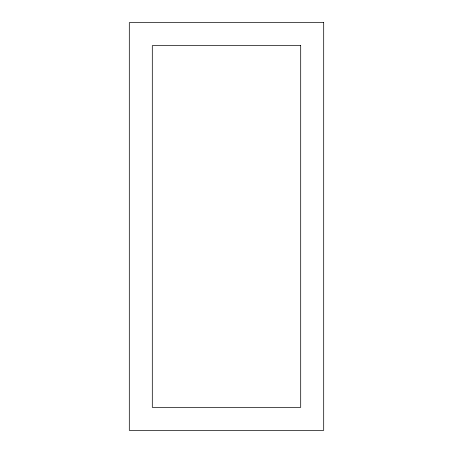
<?xml version="1.0" encoding="UTF-8"?>
<svg xmlns="http://www.w3.org/2000/svg" width="453" height="453" viewBox="0 0 453 453"><rect width="100%" height="100%" fill="white"/><g stroke="black" fill="none" stroke-linecap="round" stroke-linejoin="round"><path stroke-width="0.68" d="M323.691 22.65L129.309 22.65L129.309 430.35L323.691 430.35L323.691 22.65M300.696 45.651L152.304 45.651L152.304 407.349L300.696 407.349L300.696 45.651"/></g></svg>
